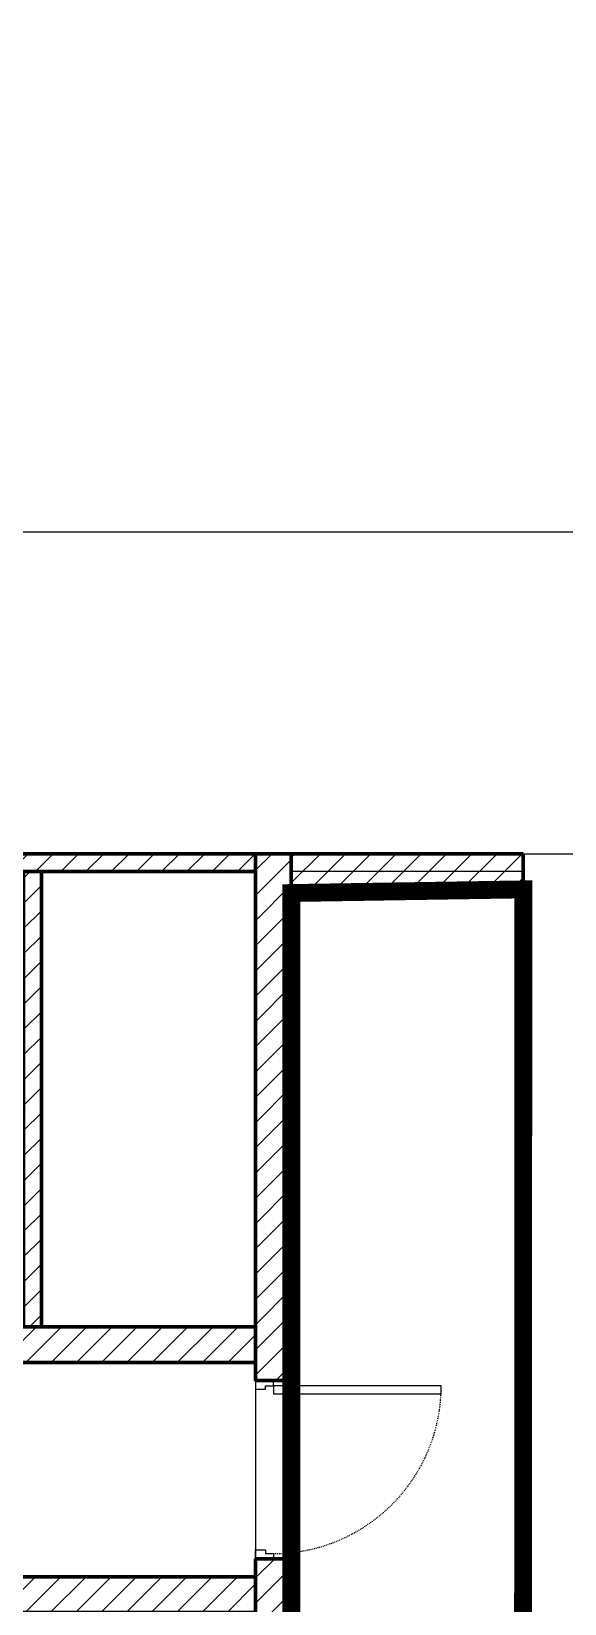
# Model space of a CAD drawing. Header units: millimetres. Extents: x 379264 to 1158416, y -283062 to 356890.
# Drawn here: x 683921.5 to 683981.2, y -26312 to -26135.9 of the extents above; entities that cross this region are included whole.
import ezdxf

# ---------------------------------------------------------------- set-up
doc = ezdxf.new("R2010")
doc.units = ezdxf.units.MM
doc.linetypes.add('keyplan TANG 1$0$mb tang 1 TWA$0$Hidden10.5', pattern=[1.5, 1, -0.5])
for name, color, linetype in [('11PM. DIM', 2, 'Continuous'), ('BLOCK A - CHI TIET THANG 1$0$DnW', 20, 'Continuous'), ('keyplan TANG 1$0$mb tang 1 TWA$0$Brick Wall', 250, 'Continuous'), ('keyplan TANG 1$0$mb tang 1 TWA$0$Door', 250, 'Continuous'), ('keyplan TANG 1$0$mb tang 1 TWA$0$Wall Hatch', 250, 'Continuous'), ('keyplan TANG 1$0$mb_unitmix twa 1-20$0$Lan can', 250, 'Continuous'), ('keyplan TANG 1$0$mb_unitmix twa 1-20$0$Net thay Tran', 250, 'Continuous')]:
    doc.layers.add(name, color=color, linetype=linetype)
for name, color, linetype, lineweight in [('keyplan TANG 1$0$mb tang 1 TWA$0$Net thay Tuong', 250, 'Continuous', 20), ('keyplan TANG 1$0$mb tang 1 TWA$0$Wall Line', 250, 'Continuous', 70), ('keyplan TANG 1$0$mb_unitmix twa 1-20$0$Net Thay khac', 250, 'Continuous', 15)]:
    doc.layers.add(name, color=color, linetype=linetype, lineweight=lineweight)

# ---------------------------------------------------------------- blocks, each defined once
blk = doc.blocks.new('keyplan TANG 1$0$mb tang 1 TWA$0$Door 1000-1')
at = {"color": 0, "linetype": 'ByBlock'}
blk.add_lwpolyline([(30, 100), (75, 100), (75, 1040.000000000015), (30, 1040.000000000015)], close=True, dxfattribs=at)
for points in [[(50, 55), (30, 55), (30, 100), (0, 100), (0, 0), (50, 0), (50, 55)], [(950.0000000000146, 55), (970.0000000000146, 55), (970.0000000000146, 100), (1000.000000000015, 100), (1000.000000000015, 0), (950.0000000000146, 0), (950.0000000000146, 55)]]:
    blk.add_lwpolyline(points, dxfattribs=at)
at = {"color": 0, "linetype": 'keyplan TANG 1$0$mb tang 1 TWA$0$Hidden10.5'}
blk.add_arc((30, 100), 940.0000000000146, 0, 90, dxfattribs=at)
blk = doc.blocks.new('*U1430')
at = {"layer": 'keyplan TANG 1$0$mb tang 1 TWA$0$Door'}
blk.add_blockref('keyplan TANG 1$0$mb tang 1 TWA$0$Door 1000-1', (0, 0), dxfattribs=at)
blk = doc.blocks.new('*U219')
at = {"layer": 'keyplan TANG 1$0$mb tang 1 TWA$0$Wall Hatch'}
h = blk.add_hatch(dxfattribs=at)
h.set_pattern_fill('LINE10', color=256, scale=100, angle=45, style=0, pattern_type=2)
h.set_pattern_definition([(45, (1975, 49.9999999999995), (-70.71067811865474, 70.71067811865476), [])])
h.paths.add_polyline_path([(2025, -4.453326596376426e-13), (0, 0), (-1.358912982141192e-13, -99.99999999999997), (2025, -100.0000000000004)])
at = {"layer": 'keyplan TANG 1$0$mb tang 1 TWA$0$Wall Line'}
blk.add_lwpolyline([(2025, -4.453326596376426e-13), (0, 0), (-1.358912982141192e-13, -99.99999999999997), (2025, -100.0000000000004)], close=True, dxfattribs=at)
blk = doc.blocks.new('*U235')
at = {"layer": 'keyplan TANG 1$0$mb tang 1 TWA$0$Wall Hatch'}
h = blk.add_hatch(dxfattribs=at)
h.set_pattern_fill('LINE10', color=256, scale=100, angle=45, style=0, pattern_type=2)
h.set_pattern_definition([(45, (1250, -50.00000000000033), (-70.71067811865474, 70.71067811865476), [])])
h.paths.add_polyline_path([(1300, -2.719602321121783e-13), (0, 0), (-1.358912982141192e-13, -200), (1300, -200.0000000000003)])
at = {"layer": 'keyplan TANG 1$0$mb tang 1 TWA$0$Wall Line'}
blk.add_lwpolyline([(1300, -2.719602321121783e-13), (0, 0), (-1.358912982141192e-13, -200), (1300, -200.0000000000003)], close=True, dxfattribs=at)
blk = doc.blocks.new('*U1429')
at = {"layer": 'keyplan TANG 1$0$mb tang 1 TWA$0$Wall Hatch'}
h = blk.add_hatch(dxfattribs=at)
h.set_pattern_fill('LINE10', color=256, scale=100, angle=45, style=0, pattern_type=2)
h.set_pattern_definition([(45, (2450.000000000015, -50.00000000000059), (-70.71067811865474, 70.71067811865476), [])])
h.paths.add_polyline_path([(2500.000000000015, -5.277556169858144e-13), (0, 0), (-1.358912982141192e-13, -200), (2500.000000000015, -200.0000000000005)])
at = {"layer": 'keyplan TANG 1$0$mb tang 1 TWA$0$Wall Line'}
blk.add_lwpolyline([(2500.000000000015, -5.277556169858144e-13), (0, 0), (-1.358912982141192e-13, -200), (2500.000000000015, -200.0000000000005)], close=True, dxfattribs=at)
blk = doc.blocks.new('*U220')
at = {"layer": 'keyplan TANG 1$0$mb tang 1 TWA$0$Wall Hatch'}
h = blk.add_hatch(dxfattribs=at)
h.set_pattern_fill('LINE10', color=256, scale=100, angle=45, style=0, pattern_type=2)
h.set_pattern_definition([(45, (1300, -50.00000000000035), (-70.71067811865474, 70.71067811865476), [])])
h.paths.add_polyline_path([(1350, -2.861710868273803e-13), (0, 0), (-1.358912982141192e-13, -200), (1350, -200.0000000000003)])
at = {"layer": 'keyplan TANG 1$0$mb tang 1 TWA$0$Wall Line'}
blk.add_lwpolyline([(1350, -2.861710868273803e-13), (0, 0), (-1.358912982141192e-13, -200), (1350, -200.0000000000003)], close=True, dxfattribs=at)
blk = doc.blocks.new('*U228')
at = {"layer": 'keyplan TANG 1$0$mb tang 1 TWA$0$Wall Hatch'}
h = blk.add_hatch(dxfattribs=at)
h.set_pattern_fill('LINE10', color=256, scale=100, angle=45, style=0, pattern_type=2)
h.set_pattern_definition([(45, (950, -650.0000000000005), (-70.71067811865474, 70.71067811865476), [])])
h.paths.add_polyline_path([(-1.039168751049147e-13, 400), (0, 0), (200, -4.707345624410666e-14), (199.9999999999999, 400)])
at = {"layer": 'keyplan TANG 1$0$mb tang 1 TWA$0$Wall Line'}
blk.add_lwpolyline([(-1.039168751049147e-13, 400), (0, 0), (200, -4.707345624410666e-14), (199.9999999999999, 400)], close=True, dxfattribs=at)
blk = doc.blocks.new('*U229')
at = {"layer": 'keyplan TANG 1$0$mb tang 1 TWA$0$Wall Hatch'}
h = blk.add_hatch(dxfattribs=at)
h.set_pattern_fill('LINE10', color=256, scale=100, angle=45, style=0, pattern_type=2)
h.set_pattern_definition([(45, (949.9999999999994, 1900), (-70.71067811865474, 70.71067811865476), [])])
h.paths.add_polyline_path([(-6.439293542825908e-13, 2950), (0, 0), (200, -4.707345624410666e-14), (199.9999999999994, 2950)])
at = {"layer": 'keyplan TANG 1$0$mb tang 1 TWA$0$Wall Line'}
blk.add_lwpolyline([(-6.439293542825908e-13, 2950), (0, 0), (200, -4.707345624410666e-14), (199.9999999999994, 2950)], close=True, dxfattribs=at)
blk = doc.blocks.new('*U216')
at = {"layer": 'keyplan TANG 1$0$mb tang 1 TWA$0$Wall Hatch'}
h = blk.add_hatch(dxfattribs=at)
h.set_pattern_fill('LINE10', color=256, scale=100, angle=45, style=0, pattern_type=2)
h.set_pattern_definition([(45, (849.9999999999997, 1500), (-70.71067811865474, 70.71067811865476), [])])
h.paths.add_polyline_path([(-5.622169396701795e-13, 2550), (0, 0), (99.99999999999996, -4.707345624410666e-14), (99.99999999999942, 2550)])
at = {"layer": 'keyplan TANG 1$0$mb tang 1 TWA$0$Wall Line'}
blk.add_lwpolyline([(-5.622169396701795e-13, 2550), (0, 0), (99.99999999999996, -4.707345624410666e-14), (99.99999999999942, 2550)], close=True, dxfattribs=at)
blk = doc.blocks.new('keyplan TANG 1$0$mb tang 1 TWA$0$A$Cbb1f8814')
at = {"layer": 'keyplan TANG 1$0$mb tang 1 TWA$0$Door'}
blk.add_line((-119587.4723435841, -55033.47321869212), (-119587.4723435841, -56033.47322053788), dxfattribs=at)
at = {"layer": 'keyplan TANG 1$0$mb tang 1 TWA$0$Brick Wall'}
for name, p in [('*U219', (-121612.4129438161, -52083.47322944319)), ('*U229', (-119587.472330125, -55033.47322053788)), ('*U235', (-119387.472330125, -52083.47322053788)), ('*U216', (-120887.472330125, -54733.47322053788)), ('*U1429', (-122087.472330125, -54733.47322053788)), ('*U228', (-119587.472330125, -56433.47322053788)), ('*U220', (-120937.472330125, -56133.47322053788))]:
    blk.add_blockref(name, p, dxfattribs=at)
at = {"layer": 'keyplan TANG 1$0$mb tang 1 TWA$0$Door', "rotation": 270}
blk.add_blockref('*U1430', (-119587.4723435841, -55033.47321869212), dxfattribs=at)
blk = doc.blocks.new('keyplan TANG 1$0$mb tang 1 TWA$0$A$Cf4f9086f')
at = {"layer": 'keyplan TANG 1$0$mb tang 1 TWA$0$Net thay Tuong'}
blk.add_blockref('keyplan TANG 1$0$mb tang 1 TWA$0$A$Cbb1f8814', (154291.7785921368, 29135.30311323749), dxfattribs=at)
blk = doc.blocks.new('*U264')
at = {"color": 9}
blk.add_lwpolyline([(1.455191522836685e-11, 50), (1300.029255890822, 50.00000000000728), (1300.029255890822, -49.99999999999272), (1.455191522836685e-11, -50)], close=True, dxfattribs=at)
blk.add_lwpolyline([(0, 50), (1300.029255890808, 50.00000000000728), (1300.029255890808, -29.99999999999272), (0, -30)], close=True)
blk = doc.blocks.new('keyplan TANG 1')
at = {"color": 7, "const_width": 100}
blk.add_lwpolyline([(35150.00000010683, 130600.0000018544), (28650, 130599.9999999999), (28649.99999970043, 131649.9999994063), (23846.90922331624, 131649.9999994063), (23850.00000000003, 140850.0000036549), (22550.00000000003, 140829.5533258049), (22550.00000000003, 132250.0000023285), (22696.90922331624, 132250.0000055772), (22700.00000000001, 125550.0000054775)], dxfattribs=at)
at = {"layer": 'keyplan TANG 1$0$mb_unitmix twa 1-20$0$Net Thay khac'}
for p, q in [((22548.454602768234, 141049.9999974343), (22548.454603145103, 140949.9999974343)), ((22548.454602768234, 141049.9999974343), (23846.909222562506, 141050.0000023278)), ((23846.909222562506, 141050.0000023278), (23846.909222939372, 140950.0000023278)), ((22548.45460352197, 140849.9999974343), (22548.454603145103, 140949.9999974343)), ((23846.90922331624, 140850.0000023278), (23846.909222939372, 140950.0000023278)), ((22548.45460352197, 140849.9999974343), (23846.90922331624, 140850.0000023278))]:
    blk.add_line(p, q, dxfattribs=at)
at = {"layer": 'keyplan TANG 1$0$mb_unitmix twa 1-20$0$Net thay Tran'}
blk.add_lwpolyline([(10450.0000065181, 147850.0000020646), (10449.99999999991, 95349.99999896024), (12249.99999342476, 95349.99999896024), (12249.99999342476, 141249.9999910947), (12450, 141249.9999910947), (12450, 141050), (46748.45462060507, 141049.9999999999), (46748.45462060507, 142849.9999999999), (12450, 142849.9999826836), (12450, 142649.9999826836), (12250, 142649.9999826836), (12250.00000651844, 147850.0000020646)], close=True, dxfattribs=at)
blk.add_blockref('keyplan TANG 1$0$mb tang 1 TWA$0$A$Cf4f9086f', (-12354.30626201176, 163998.1701109553))
at = {"layer": 'keyplan TANG 1$0$mb_unitmix twa 1-20$0$Lan can', "xscale": -1}
blk.add_blockref('*U264', (23846.90922331624, 140900.0000023278), dxfattribs=at)
blk = doc.blocks.new('A$C0EEF145F')
at = {"layer": 'BLOCK A - CHI TIET THANG 1$0$DnW', "xscale": 0.02, "yscale": 0.02, "zscale": 0.02}
blk.add_blockref('keyplan TANG 1', (-2616.74372519902, 442.6817863994293), dxfattribs=at)

msp = doc.modelspace()

# ---------------------------------------------------------------- block references
at = {"layer": '11PM. DIM'}
msp.add_blockref('A$C0EEF145F', (686116.3304818884, -29491.66784151308), dxfattribs=at)

doc.saveas('drawing.dxf')
